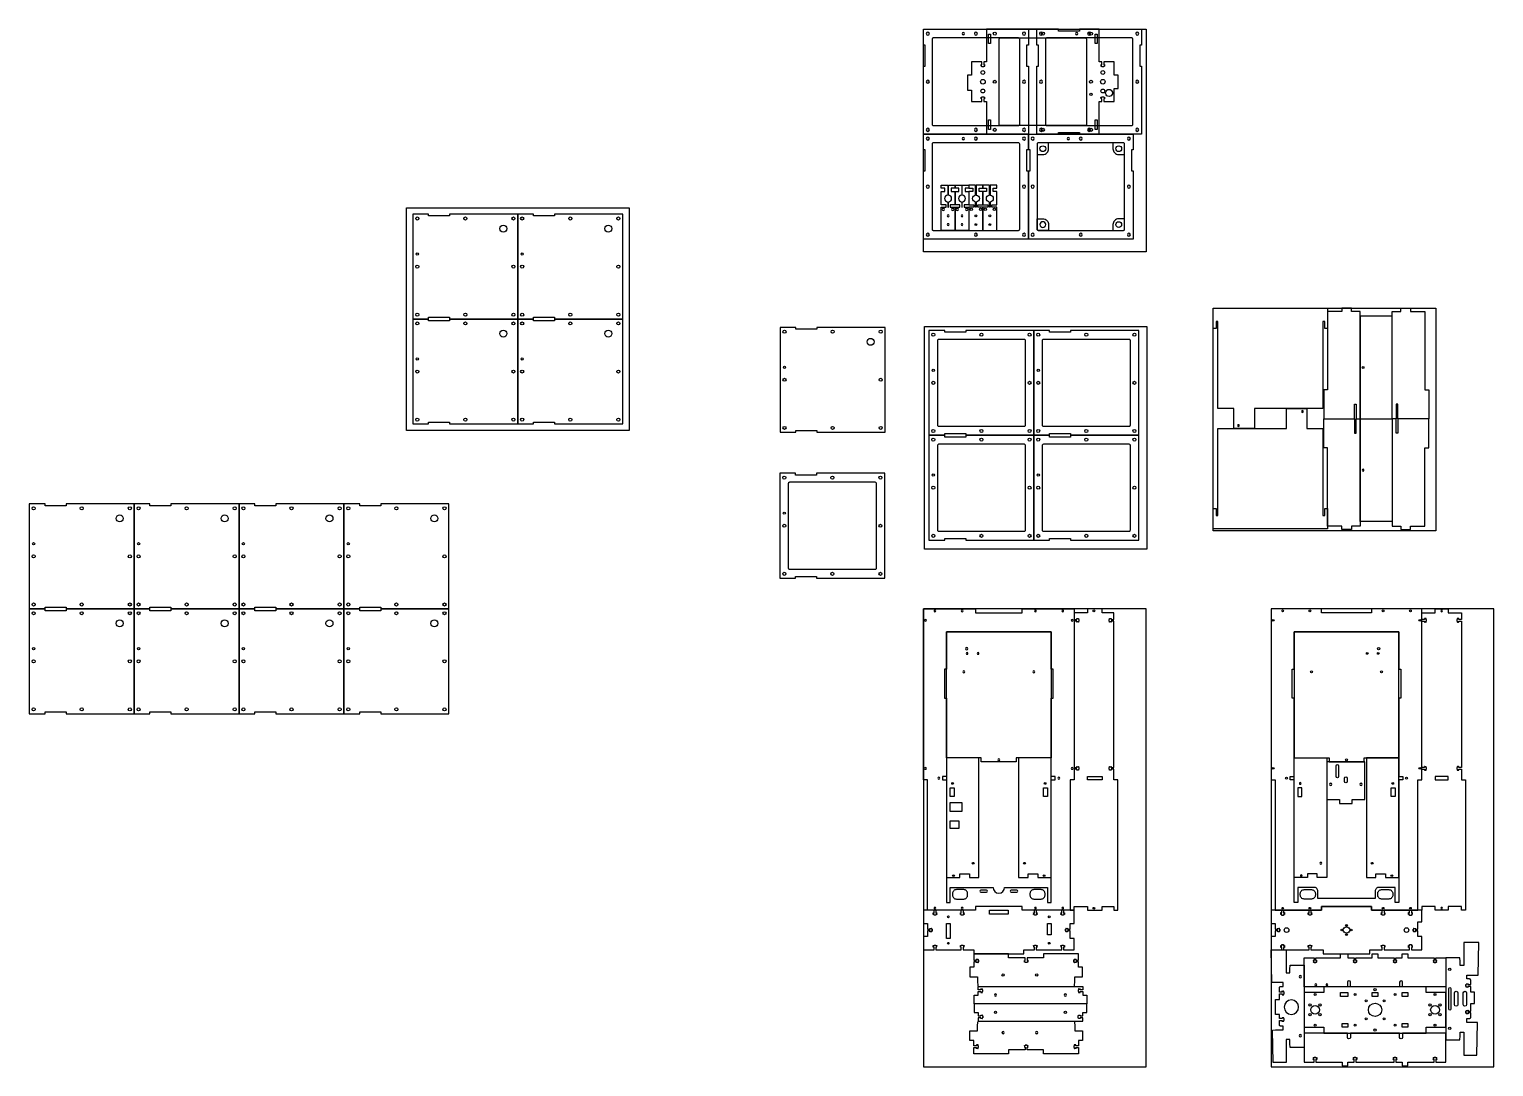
# Model space of a CAD drawing. Header units: millimetres. Extents: x -1543 to 984, y -1790 to 0.
import ezdxf

# ---------------------------------------------------------------- set-up
doc = ezdxf.new("R2010")
doc.units = ezdxf.units.MM
doc.layers.get('0').update_dxf_attribs({"lineweight": 25})

# ---------------------------------------------------------------- blocks, each defined once
blk = doc.blocks.new('carrier_window')
blk.add_lwpolyline([(6.72, -25), (6.72, 0), (0, 0), (0, -185), (14.98, -185), (14.98, -190.88), (31.5, -190.88), (31.5, -185), (56.28, -185), (56.28, -50), (63, -50), (63, 0), (9.87, 0), (9.87, -25)], close=True)
blk = doc.blocks.new('p2')
for p, q in [((0, 0), (384, 0)), ((0, -384), (0, 0)), ((384, 0), (384, -384)), ((384, -384), (0, -384))]:
    blk.add_line(p, q)
blk = doc.blocks.new('p3')
for p, q in [((0, 0), (790, 0)), ((0, -384), (0, 0)), ((790, 0), (790, -384)), ((790, -384), (0, -384))]:
    blk.add_line(p, q)
blk = doc.blocks.new('carrier')
for points in [[(7.9, 124.7), (7.9, 119.9), (8.9, 119.9, -2.414214), (9.1, 119.7), (9.1, 117.7, -2.414214), (8.9, 117.4), (7.9, 117.4), (7.9, 116.4), (4.7, 116.4), (4.7, 117.4), (3.7, 117.4, -2.414214), (3.4, 117.7), (3.4, 119.7, -2.414214), (3.7, 119.9), (4.7, 119.9), (4.7, 124.7), (0, 124.7), (0, 181), (-33.9, 181), (-33.9, 177.8), (-70.1, 177.8), (-70.1, 181), (-194.4, 181), (-194.4, 124.7), (-199.1, 124.7), (-199.1, 119.9), (-198.1, 119.9, -2.414214), (-197.9, 119.7), (-197.9, 117.7, -2.414214), (-198.1, 117.4), (-199.1, 117.4), (-199.1, 116.4), (-202.3, 116.4), (-202.3, 117.4), (-203.3, 117.4, -2.414214), (-203.6, 117.7), (-203.6, 119.7, -2.414214), (-203.3, 119.9), (-202.3, 119.9), (-202.3, 124.7), (-220.5, 124.7), (-220.5, 101.9), (-227.2, 101.9), (-227.2, 76.1), (-220.5, 76.1), (-220.5, 56.3), (-202.3, 56.3), (-202.3, 61.1), (-203.3, 61.1, -2.414214), (-203.6, 61.3), (-203.6, 63.3, -2.414214), (-203.3, 63.6), (-202.3, 63.6), (-202.3, 64.6), (-199.1, 64.6), (-199.1, 63.6), (-198.1, 63.6, -2.414214), (-197.9, 63.3), (-197.9, 61.3, -2.414214), (-198.1, 61.1), (-199.1, 61.1), (-199.1, 56.3), (-194.4, 56.3), (-194.4, 0), (-70.1, 0), (-70.1, 3.2), (-33.9, 3.2), (-33.9, 0), (0, 0), (0, 56.3), (4.7, 56.3), (4.7, 61.1), (3.7, 61.1, -2.414214), (3.4, 61.3), (3.4, 63.3, -2.414214), (3.7, 63.6), (4.7, 63.6), (4.7, 64.6), (7.9, 64.6), (7.9, 63.6), (8.9, 63.6, -2.414214), (9.1, 63.3), (9.1, 61.3, -2.414214), (8.9, 61.1), (7.9, 61.1), (7.9, 56.3), (26.1, 56.3), (26.1, 79.1), (32.8, 79.1), (32.8, 101.9), (26.1, 101.9), (26.1, 124.7)], [(-21.7, 164), (-21.7, 17, -0.414214), (-23.7, 15), (-170.7, 15, -0.414214), (-172.7, 17), (-172.7, 164, -0.414214), (-170.7, 166), (-23.7, 166, -0.414214)], [(22.9, 69.7, -0.774597), (11.3, 69.7), (11.1, 69.7), (11.1, 72.7), (11.3, 72.7, -0.774597), (22.9, 72.7), (23.1, 72.7), (23.1, 69.7)]]:
    blk.add_lwpolyline(points, format="xyb", close=True)
for points in [[(-187.7, 156.2), (-190.9, 156.2), (-190.9, 172.7), (-187.7, 172.7)], [(-3.6, 156.2), (-6.7, 156.2), (-6.7, 172.7), (-3.6, 172.7)], [(-190.9, 24.8), (-187.7, 24.8), (-187.7, 8.3), (-190.9, 8.3)], [(-3.6, 8.3), (-6.7, 8.3), (-6.7, 24.8), (-3.6, 24.8)]]:
    blk.add_lwpolyline(points, close=True)
for centre, radius in [((-180.2, 173.5), 2.62), ((-97.2, 173.5), 2.62), ((-14.2, 173.5), 2.62), ((-200.7, 106.5), 3.35), ((6.3, 106.5), 3.35), ((-200.7, 90.5), 4.04), ((-200.7, 74.5), 3.35), ((-180.2, 90.5), 2.62), ((-14.2, 90.5), 2.62), ((6.3, 90.5), 4.04), ((6.3, 74.5), 3.35), ((-14.2, 68.8), 2), ((-180.2, 7.5), 2.62), ((-97.2, 7.5), 2.62), ((-14.2, 7.5), 2.62)]:
    blk.add_circle(centre, radius)
blk = doc.blocks.new('carrier_tray')
blk.add_lwpolyline([(-27.15, 181), (-27.15, 177.85), (-63.35, 177.85), (-63.35, 181), (-181, 181), (-181, 0), (-63.35, 0), (-63.35, 3.15), (-27.15, 3.15), (-27.15, 0), (0, 0), (0, 181)], close=True)
for centre, radius in [((-173.5, 173.5), 2.625), ((-90.5, 173.5), 2.625), ((-7.5, 173.5), 2.625), ((-173.5, 90.5), 2.625), ((-7.5, 90.5), 2.625), ((-7.5, 68.795), 2), ((-156, 25), 6), ((-173.5, 7.5), 2.625), ((-90.5, 7.5), 2.625), ((-7.5, 7.5), 2.625)]:
    blk.add_circle(centre, radius)
blk = doc.blocks.new('door')
blk.add_lwpolyline([(0, 0), (-197.3, 0), (-197.3, -35), (-192.3, -35), (-192.3, -23), (-189.15, -23), (-189.15, -173.24), (-71, -173.24), (-71, -207.64), (-35.8, -207.64), (-35.8, -173.24), (-8.15, -173.24), (-8.15, -23), (-5, -23), (-5, -35), (0, -35)], close=True)
blk.add_circle((-43.4, -202.64), 1.57)
blk = doc.blocks.new('drawer_back')
blk.add_lwpolyline([(-120.7, -217.6), (-120.7, -224.4), (-60.3, -224.4), (-60.3, -217.6), (0, -217.6), (0, 0), (-181, 0), (-181, -217.6)], close=True)
for centre, radius in [((-54.7, -37.4), 1.57), ((-35.7, -37.4), 1.57), ((-35.2, -29.4), 2), ((-150.8, -69.3), 1.58), ((-30.2, -69.3), 1.58), ((-90.5, -221), 1.57)]:
    blk.add_circle(centre, radius)
blk = doc.blocks.new('drawer_bottom')
blk.add_lwpolyline([(-7.3, 54.5, 0.388879), (-9.3, 56.3), (-171.7, 56.3, 0.388879), (-173.7, 54.5), (-174.3, 48), (-174.3, 39.8), (-187.7, 39.8), (-187.7, 23.2), (-181, 23.2), (-181, 14), (-176.2, 14), (-176.2, 15, -2.414214), (-176, 15.2), (-174, 15.2, -2.414214), (-173.7, 15), (-173.7, 14), (-172.7, 14), (-172.7, 10.8), (-173.7, 10.8), (-173.7, 9.8, -2.414214), (-174, 9.5), (-176, 9.5, -2.414214), (-176.2, 9.8), (-176.2, 10.8), (-181, 10.8), (-181, 0), (-120.7, 0), (-120.7, 6.7), (-92.1, 6.7), (-92.1, 11.5), (-93.1, 11.5, -2.414214), (-93.4, 11.8), (-93.4, 13.8, -2.414214), (-93.1, 14), (-92.1, 14), (-92.1, 15), (-88.9, 15), (-88.9, 14), (-87.9, 14, -2.414214), (-87.7, 13.8), (-87.7, 11.8, -2.414214), (-87.9, 11.5), (-88.9, 11.5), (-88.9, 6.7), (-60.3, 6.7), (-60.3, 0), (0, 0), (0, 10.8), (-4.8, 10.8), (-4.8, 9.8, -2.414214), (-5, 9.5), (-7, 9.5, -2.414214), (-7.3, 9.8), (-7.3, 10.8), (-8.3, 10.8), (-8.3, 14), (-7.3, 14), (-7.3, 15, -2.414214), (-7, 15.2), (-5, 15.2, -2.414214), (-4.8, 15), (-4.8, 14), (0, 14), (0, 23.2), (6.7, 23.2), (6.7, 39.8), (-6.7, 39.8), (-6.7, 48)], format="xyb", close=True)
for centre in [(-108.8, 36.5), (-50.8, 36.5)]:
    blk.add_circle(centre, 2)
blk = doc.blocks.new('drawer_left')
for points in [[(0, 206.52), (-56.28, 206.52), (-56.28, 0), (-33.04, 0), (-33.04, 6.72), (-16.52, 6.72), (-16.52, 0), (0, 0)], [(-49.56, 140.04), (-49.56, 155.04), (-42.84, 155.04), (-42.84, 140.04)], [(-29.56, 114.085), (-49.56, 114.085), (-49.56, 129.515), (-29.56, 129.515)], [(-49.56, 97.765), (-34.56, 97.765), (-34.56, 84.875), (-49.56, 84.875)]]:
    blk.add_lwpolyline(points, close=True)
for centre in [(-45.56, 162.54), (-10, 24.72), (-43.89, 3.36)]:
    blk.add_circle(centre, 1.575)
blk = doc.blocks.new('drawer_support')
blk.add_lwpolyline([(-6.7, 20.9), (-11.5, 20.9), (-11.5, 19.9, -2.414214), (-11.7, 19.7), (-13.7, 19.7, -2.414214), (-14, 19.9), (-14, 20.9), (-15, 20.9), (-15, 24.1), (-14, 24.1), (-14, 25.1, -2.414214), (-13.7, 25.3), (-11.7, 25.3, -2.414214), (-11.5, 25.1), (-11.5, 24.1), (-6.7, 24.1), (-6.7, 30), (-187.7, 30), (-187.7, 24.1), (-182.9, 24.1), (-182.9, 25.1, -2.414214), (-182.7, 25.3), (-180.7, 25.3, -2.414214), (-180.4, 25.1), (-180.4, 24.1), (-179.4, 24.1), (-179.4, 20.9), (-180.4, 20.9), (-180.4, 19.9, -2.414214), (-180.7, 19.7), (-182.7, 19.7, -2.414214), (-182.9, 19.9), (-182.9, 20.9), (-187.7, 20.9), (-187.7, 15), (-194.4, 15), (-194.4, 0), (0, 0), (0, 15), (-6.7, 15)], format="xyb", close=True)
for centre in [(-157.6, 15), (-36.9, 15)]:
    blk.add_circle(centre, 2)
blk = doc.blocks.new('frame_back')
blk.add_lwpolyline([(-253.3, -295), (-253.3, -520), (-170.3, -520), (-170.3, -513.3), (-89.7, -513.3), (-89.7, -520), (-6.7, -520), (-6.7, -295), (0, -295), (0, 0), (-89.7, 0), (-89.7, -6.7), (-170.3, -6.7), (-170.3, 0), (-260, 0), (-260, -295)], close=True)
for points in [[(-120, -480.5, -1), (-140, -480.5), (-213.8, -480.5), (-213.8, -506.6), (-220.5, -506.6), (-220.5, -295), (-227.2, -295), (-227.2, -289.1), (-220.5, -289.1), (-220.5, -154.1), (-223.7, -154.1), (-223.7, -104.1), (-220.5, -104.1), (-220.5, -39.5), (-39.5, -39.5), (-39.5, -104.1), (-36.3, -104.1), (-36.3, -154.1), (-39.5, -154.1), (-39.5, -289.1), (-32.8, -289.1), (-32.8, -295), (-39.5, -295), (-39.5, -506.6), (-46.2, -506.6), (-46.2, -480.5)], [(-183.8, -491.2), (-183.8, -494, -0.414214), (-190.5, -500.7), (-203.1, -500.7, -0.414214), (-209.8, -494), (-209.8, -491.2, -0.414214), (-203.1, -484.5), (-190.5, -484.5, -0.414214)], [(-151.3, -485.6, -1), (-151.3, -488.8), (-161.3, -488.8, -1), (-161.3, -485.6)], [(-108.7, -488.8, -1), (-108.7, -485.6), (-98.7, -485.6, -1), (-98.7, -488.8)], [(-76.2, -494), (-76.2, -491.2, -0.414214), (-69.5, -484.5), (-56.9, -484.5, -0.414214), (-50.2, -491.2), (-50.2, -494, -0.414214), (-56.9, -500.7), (-69.5, -500.7, -0.414214)]]:
    blk.add_lwpolyline(points, format="xyb", close=True)
for centre, radius in [((-256.6, -19.8), 1.57), ((-240.3, -3.4), 1.57), ((-193.1, -3.4), 1.57), ((-66.9, -3.4), 1.57), ((-19.8, -3.4), 1.57), ((-3.4, -19.8), 1.57), ((-256.6, -275.3), 1.57), ((-3.4, -275.3), 1.57), ((-233.5, -292.1), 1.57), ((-26.5, -292.1), 1.57), ((-240.3, -516.6), 1.57), ((-193.1, -516.6), 1.58), ((-66.9, -516.6), 1.58), ((-19.8, -516.6), 1.57)]:
    blk.add_circle(centre, radius)
blk = doc.blocks.new('frame_bottom')
blk.add_lwpolyline([(-191.5, 0), (-170.3, 0), (-170.3, -6.7), (-89.7, -6.7), (-89.7, 0), (-68.5, 0), (-68.5, 4.8), (-69.5, 4.8, -2.414214), (-69.8, 5), (-69.8, 7, -2.414214), (-69.5, 7.3), (-68.5, 7.3), (-68.5, 8.3), (-65.3, 8.3), (-65.3, 7.3), (-64.3, 7.3, -2.414214), (-64.1, 7), (-64.1, 5, -2.414214), (-64.3, 4.8), (-65.3, 4.8), (-65.3, 0), (-21.3, 0), (-21.3, 4.8), (-22.3, 4.8, -2.414214), (-22.6, 5), (-22.6, 7, -2.414214), (-22.3, 7.3), (-21.3, 7.3), (-21.3, 8.3), (-18.2, 8.3), (-18.2, 7.3), (-17.2, 7.3, -2.414214), (-16.9, 7), (-16.9, 5, -2.414214), (-17.2, 4.8), (-18.2, 4.8), (-18.2, 0), (0, 0), (0, 22.8), (-6.7, 22.8), (-6.7, 32.6), (-11.5, 32.6), (-11.5, 31.6, -2.414214), (-11.8, 31.4), (-13.8, 31.4, -2.414214), (-14, 31.6), (-14, 32.6), (-15, 32.6), (-15, 35.8), (-14, 35.8), (-14, 36.8, -2.414214), (-13.8, 37.1), (-11.8, 37.1, -2.414214), (-11.5, 36.8), (-11.5, 35.8), (-6.7, 35.8), (-6.7, 45.6), (0, 45.6), (0, 68.4), (-18.2, 68.4), (-18.2, 63.7), (-17.2, 63.7, -2.414214), (-16.9, 63.4), (-16.9, 61.4, -2.414214), (-17.2, 61.2), (-18.2, 61.2), (-18.2, 60.2), (-21.3, 60.2), (-21.3, 61.2), (-22.3, 61.2, -2.414214), (-22.6, 61.4), (-22.6, 63.4, -2.414214), (-22.3, 63.7), (-21.3, 63.7), (-21.3, 68.4), (-65.3, 68.4), (-65.3, 63.7), (-64.3, 63.7, -2.414214), (-64.1, 63.4), (-64.1, 61.4, -2.414214), (-64.3, 61.2), (-65.3, 61.2), (-65.3, 60.2), (-68.5, 60.2), (-68.5, 61.2), (-69.5, 61.2, -2.414214), (-69.8, 61.4), (-69.8, 63.4, -2.414214), (-69.5, 63.7), (-68.5, 63.7), (-68.5, 68.4), (-86.7, 68.4), (-86.7, 75.2), (-173.3, 75.2), (-173.3, 68.4), (-191.5, 68.4), (-191.5, 63.7), (-190.5, 63.7, -2.414214), (-190.2, 63.4), (-190.2, 61.4, -2.414214), (-190.5, 61.2), (-191.5, 61.2), (-191.5, 60.2), (-194.7, 60.2), (-194.7, 61.2), (-195.7, 61.2, -2.414214), (-195.9, 61.4), (-195.9, 63.4, -2.414214), (-195.7, 63.7), (-194.7, 63.7), (-194.7, 68.4), (-238.7, 68.4), (-238.7, 63.7), (-237.7, 63.7, -2.414214), (-237.4, 63.4), (-237.4, 61.4, -2.414214), (-237.7, 61.2), (-238.7, 61.2), (-238.7, 60.2), (-241.8, 60.2), (-241.8, 61.2), (-242.8, 61.2, -2.414214), (-243.1, 61.4), (-243.1, 63.4, -2.414214), (-242.8, 63.7), (-241.8, 63.7), (-241.8, 68.4), (-260, 68.4), (-260, 48.6), (-253.3, 48.6), (-253.3, 35.8), (-248.5, 35.8), (-248.5, 36.8, -2.414214), (-248.2, 37.1), (-246.2, 37.1, -2.414214), (-246, 36.8), (-246, 35.8), (-245, 35.8), (-245, 32.6), (-246, 32.6), (-246, 31.6, -2.414214), (-246.2, 31.4), (-248.2, 31.4, -2.414214), (-248.5, 31.6), (-248.5, 32.6), (-253.3, 32.6), (-253.3, 22.8), (-260, 22.8), (-260, 0), (-241.8, 0), (-241.8, 4.8), (-242.8, 4.8, -2.414214), (-243.1, 5), (-243.1, 7, -2.414214), (-242.8, 7.3), (-241.8, 7.3), (-241.8, 8.3), (-238.7, 8.3), (-238.7, 7.3), (-237.7, 7.3, -2.414214), (-237.4, 7), (-237.4, 5, -2.414214), (-237.7, 4.8), (-238.7, 4.8), (-238.7, 0), (-194.7, 0), (-194.7, 4.8), (-195.7, 4.8, -2.414214), (-195.9, 5), (-195.9, 7, -2.414214), (-195.7, 7.3), (-194.7, 7.3), (-194.7, 8.3), (-191.5, 8.3), (-191.5, 7.3), (-190.5, 7.3, -2.414214), (-190.2, 7), (-190.2, 5, -2.414214), (-190.5, 4.8), (-191.5, 4.8)], format="xyb", close=True)
for points in [[(-213.8, 42.6), (-213.8, 22.8), (-220.5, 22.8), (-220.5, 42.6)], [(-46.2, 22.8), (-46.2, 48.6), (-39.5, 48.6), (-39.5, 22.8)], [(-114, 6.7), (-114, 0), (-146, 0), (-146, 6.7)]]:
    blk.add_lwpolyline(points, close=True)
for centre in [(-217.1, 57), (-42.9, 57), (-217.1, 11.4), (-42.9, 11.4)]:
    blk.add_circle(centre, 1.58)
blk = doc.blocks.new('frame_foot2')
blk.add_lwpolyline([(-38.7, -42.8, 0.414214), (-36.7, -40.8), (-36.7, -36.1), (-30, -36.1), (-30, -49.5), (-30.1, -55.9), (26.3, -56.9), (26.3, -31.2), (-13.4, -31.2), (-13.4, -24.5), (-6.7, -24.5), (0, -23.9), (0, 0), (-141.8, 0), (-141.8, -23.9), (-135.1, -24.5), (-128.4, -24.5), (-128.4, -31.2), (-168.1, -31.2), (-168.1, -53.5), (-111.9, -54.5), (-111.8, -49.5), (-111.8, -36.1), (-105.1, -36.1), (-105.1, -40.8, 0.414214), (-103.1, -42.8), (-95.3, -42.8), (-95.3, -38), (-96.3, -38, -2.414214), (-96.6, -37.7), (-96.6, -35.7, -2.414214), (-96.3, -35.5), (-95.3, -35.5), (-95.3, -34.5), (-92.1, -34.5), (-92.1, -35.5), (-91.1, -35.5, -2.414214), (-90.9, -35.7), (-90.9, -37.7, -2.414214), (-91.1, -38), (-92.1, -38), (-92.1, -42.8), (-85.3, -42.8), (-85.3, -49.5), (-59.5, -49.5), (-59.5, -42.8), (-49.7, -42.8), (-49.7, -38), (-50.7, -38, -2.414214), (-50.9, -37.7), (-50.9, -35.7, -2.414214), (-50.7, -35.5), (-49.7, -35.5), (-49.7, -34.5), (-46.5, -34.5), (-46.5, -35.5), (-45.5, -35.5, -2.414214), (-45.2, -35.7), (-45.2, -37.7, -2.414214), (-45.5, -38), (-46.5, -38), (-46.5, -42.8)], format="xyb", close=True)
for centre, radius in [((-121.8, -6.5), 2), ((-72.4, -22), 12.5), ((-20, -6.5), 2)]:
    blk.add_circle(centre, radius)
blk = doc.blocks.new('frame_foot1')
for points in [[(-38.7, -42.8, 0.414214), (-36.7, -40.8), (-36.7, -36.1), (-30, -36.1), (-30, -49.5), (-30.1, -55.9), (26.3, -56.9), (26.3, -31.2), (-13.4, -31.2), (-13.4, -24.5), (-6.7, -24.5), (0, -23.9), (0, 0), (-141.8, 0), (-141.8, -23.9), (-135.1, -24.5), (-128.4, -24.5), (-128.4, -31.2), (-168.1, -31.2), (-168.1, -53.5), (-111.9, -54.5), (-111.8, -49.5), (-111.8, -36.1), (-105.1, -36.1), (-105.1, -40.8, 0.414214), (-103.1, -42.8), (-95.3, -42.8), (-95.3, -38), (-96.3, -38, -2.414214), (-96.6, -37.8), (-96.6, -35.8, -2.414214), (-96.3, -35.5), (-95.3, -35.5), (-95.3, -34.5), (-92.1, -34.5), (-92.1, -35.5), (-91.1, -35.5, -2.414214), (-90.9, -35.8), (-90.9, -37.8, -2.414214), (-91.1, -38), (-92.1, -38), (-92.1, -42.8), (-79.3, -42.8), (-79.3, -49.5), (-59.5, -49.5), (-59.5, -42.8), (-49.7, -42.8), (-49.7, -38), (-50.7, -38, -2.414214), (-50.9, -37.8), (-50.9, -35.8, -2.414214), (-50.7, -35.5), (-49.7, -35.5), (-49.7, -34.5), (-46.5, -34.5), (-46.5, -35.5), (-45.5, -35.5, -2.414214), (-45.2, -35.8), (-45.2, -37.8, -2.414214), (-45.5, -38), (-46.5, -38), (-46.5, -42.8)], [(-88.9, -8.3, -1), (-88.9, -5.1), (-52.9, -5.1, -1), (-52.9, -8.3)], [(-80.9, -20.8, -1), (-80.9, -14.8), (-60.9, -14.8, -1), (-60.9, -20.8)], [(-80.9, -35.8, -1), (-80.9, -29.8), (-60.9, -29.8, -1), (-60.9, -35.8)]]:
    blk.add_lwpolyline(points, format="xyb", close=True)
for centre in [(-121.8, -6.5), (-20, -6.5)]:
    blk.add_circle(centre, 2)
blk = doc.blocks.new('frame_galvo')
blk.add_lwpolyline([(-22, -65), (-22, -71.72), (-44, -71.72), (-44, -65), (-66, -65), (-66, 0), (0, 0), (0, -65)], close=True)
for points in [[(-16.4, -7, 1), (-20.6, -7), (-20.6, -25.5, 1), (-16.4, -25.5)], [(-30.9, -34), (-30.9, -28, 1), (-35.1, -28), (-35.1, -34, 1)]]:
    blk.add_lwpolyline(points, format="xyb", close=True)
for centre in [(-59.28, -38.94), (-6.72, -38.94)]:
    blk.add_circle(centre, 2)
blk = doc.blocks.new('frame_right')
blk.add_lwpolyline([(-6.7, 243.2), (-11.5, 243.2), (-11.5, 242.2, -2.414214), (-11.8, 241.9), (-13.8, 241.9, -2.414214), (-14, 242.2), (-14, 243.2), (-15, 243.2), (-15, 246.3), (-14, 246.3), (-14, 247.3, -2.414214), (-13.8, 247.6), (-11.8, 247.6, -2.414214), (-11.5, 247.3), (-11.5, 246.3), (-6.7, 246.3), (-6.7, 498.7), (-11.5, 498.7), (-11.5, 497.6, -2.414214), (-11.8, 497.4), (-13.8, 497.4, -2.414214), (-14, 497.6), (-14, 498.7), (-15, 498.7), (-15, 501.8), (-14, 501.8), (-14, 502.8, -2.414214), (-13.8, 503.1), (-11.8, 503.1, -2.414214), (-11.5, 502.8), (-11.5, 501.8), (-6.7, 501.8), (-6.7, 513.3), (-29.5, 513.3), (-29.5, 520), (-52.3, 520), (-52.3, 513.3), (-75.2, 513.3), (-75.2, 501.8), (-70.4, 501.8), (-70.4, 502.8, -2.414214), (-70.1, 503.1), (-68.1, 503.1, -2.414214), (-67.9, 502.8), (-67.9, 501.8), (-66.9, 501.8), (-66.9, 498.7), (-67.9, 498.7), (-67.9, 497.6, -2.414214), (-68.1, 497.4), (-70.1, 497.4, -2.414214), (-70.4, 497.6), (-70.4, 498.7), (-75.2, 498.7), (-75.2, 246.3), (-70.4, 246.3), (-70.4, 247.3, -2.414214), (-70.1, 247.6), (-68.1, 247.6, -2.414214), (-67.9, 247.3), (-67.9, 246.3), (-66.9, 246.3), (-66.9, 243.2), (-67.9, 243.2), (-67.9, 242.2, -2.414214), (-68.1, 241.9), (-70.1, 241.9, -2.414214), (-70.4, 242.2), (-70.4, 243.2), (-75.2, 243.2), (-75.2, 225), (-81.9, 225), (-81.9, 0), (-75.2, 0), (-75.2, 6.7), (-52.3, 6.7), (-52.3, 0), (-29.5, 0), (-29.5, 6.7), (-6.7, 6.7), (-6.7, 0), (0, 0), (0, 225), (-6.7, 225)], format="xyb", close=True)
blk.add_lwpolyline([(-29.5, 225), (-52.3, 225), (-52.3, 230.9), (-29.5, 230.9)], close=True)
for centre in [(-40.9, 516.6), (-40.9, 3.4)]:
    blk.add_circle(centre, 1.57)
blk = doc.blocks.new('frame_top')
blk.add_lwpolyline([(-68.5, 68.4), (-89.7, 68.4), (-89.7, 75.2), (-170.3, 75.2), (-170.3, 68.4), (-191.5, 68.4), (-191.5, 63.7), (-190.5, 63.7, -2.414214), (-190.2, 63.4), (-190.2, 61.4, -2.414214), (-190.5, 61.2), (-191.5, 61.2), (-191.5, 60.2), (-194.7, 60.2), (-194.7, 61.2), (-195.7, 61.2, -2.414214), (-195.9, 61.4), (-195.9, 63.4, -2.414214), (-195.7, 63.7), (-194.7, 63.7), (-194.7, 68.4), (-238.6, 68.4), (-238.6, 64.2), (-237.5, 64.2, -2.414214), (-237.2, 63.9), (-237.2, 61.4, -2.414214), (-237.5, 61.2), (-238.6, 61.2), (-238.6, 59.2), (-241.9, 59.2), (-241.9, 61.2), (-243, 61.2, -2.414214), (-243.2, 61.4), (-243.2, 63.9, -2.414214), (-243, 64.2), (-241.9, 64.2), (-241.9, 68.4), (-260, 68.4), (-260, 45.6), (-253.3, 45.6), (-253.3, 35.8), (-248.5, 35.8), (-248.5, 36.8, -2.414214), (-248.2, 37.1), (-246.2, 37.1, -2.414214), (-246, 36.8), (-246, 35.8), (-245, 35.8), (-245, 32.6), (-246, 32.6), (-246, 31.6, -2.414214), (-246.2, 31.4), (-248.2, 31.4, -2.414214), (-248.5, 31.6), (-248.5, 32.6), (-253.3, 32.6), (-253.3, 19.8), (-260, 19.8), (-260, 0), (-241.9, 0), (-241.9, 4.3), (-243, 4.3, -2.414214), (-243.2, 4.5), (-243.2, 7, -2.414214), (-243, 7.3), (-241.9, 7.3), (-241.9, 9.3), (-238.6, 9.3), (-238.6, 7.3), (-237.5, 7.3, -2.414214), (-237.2, 7), (-237.2, 4.5, -2.414214), (-237.5, 4.3), (-238.6, 4.3), (-238.6, 0), (-194.7, 0), (-194.7, 4.8), (-195.7, 4.8, -2.414214), (-195.9, 5), (-195.9, 7, -2.414214), (-195.7, 7.3), (-194.7, 7.3), (-194.7, 8.3), (-191.5, 8.3), (-191.5, 7.3), (-190.5, 7.3, -2.414214), (-190.2, 7), (-190.2, 5, -2.414214), (-190.5, 4.8), (-191.5, 4.8), (-191.5, 0), (-173.3, 0), (-173.3, -6.7), (-86.7, -6.7), (-86.7, 0), (-68.5, 0), (-68.5, 4.8), (-69.5, 4.8, -2.414214), (-69.8, 5), (-69.8, 7, -2.414214), (-69.5, 7.3), (-68.5, 7.3), (-68.5, 8.3), (-65.3, 8.3), (-65.3, 7.3), (-64.3, 7.3, -2.414214), (-64.1, 7), (-64.1, 5, -2.414214), (-64.3, 4.8), (-65.3, 4.8), (-65.3, 0), (-21.4, 0), (-21.4, 4.3), (-22.5, 4.3, -2.414214), (-22.8, 4.5), (-22.8, 7, -2.414214), (-22.5, 7.3), (-21.4, 7.3), (-21.4, 9.3), (-18.1, 9.3), (-18.1, 7.3), (-17, 7.3, -2.414214), (-16.8, 7), (-16.8, 4.5, -2.414214), (-17, 4.3), (-18.1, 4.3), (-18.1, 0), (0, 0), (0, 22.8), (-6.7, 22.8), (-6.7, 32.6), (-11.5, 32.6), (-11.5, 31.6, -2.414214), (-11.8, 31.4), (-13.8, 31.4, -2.414214), (-14, 31.6), (-14, 32.6), (-15, 32.6), (-15, 35.8), (-14, 35.8), (-14, 36.8, -2.414214), (-13.8, 37.1), (-11.8, 37.1, -2.414214), (-11.5, 36.8), (-11.5, 35.8), (-6.7, 35.8), (-6.7, 45.6), (0, 45.6), (0, 68.4), (-18.1, 68.4), (-18.1, 64.2), (-17, 64.2, -2.414214), (-16.8, 63.9), (-16.8, 61.4, -2.414214), (-17, 61.2), (-18.1, 61.2), (-18.1, 59.2), (-21.4, 59.2), (-21.4, 61.2), (-22.5, 61.2, -2.414214), (-22.8, 61.4), (-22.8, 63.9, -2.414214), (-22.5, 64.2), (-21.4, 64.2), (-21.4, 68.4), (-65.3, 68.4), (-65.3, 63.7), (-64.3, 63.7, -2.414214), (-64.1, 63.4), (-64.1, 61.4, -2.414214), (-64.3, 61.2), (-65.3, 61.2), (-65.3, 60.2), (-68.5, 60.2), (-68.5, 61.2), (-69.5, 61.2, -2.414214), (-69.8, 61.4), (-69.8, 63.4, -2.414214), (-69.5, 63.7), (-68.5, 63.7)], format="xyb", close=True)
for centre, radius in [((-233.5, 34.2), 4.04), ((-138, 34.2), 1.5), ((-130, 34.2), 5.5), ((-130, 42.2), 1.5), ((-130, 26.2), 1.5), ((-122, 34.2), 1.5), ((-26.5, 34.2), 4.04)]:
    blk.add_circle(centre, radius)
blk = doc.blocks.new('drawer_right')
for points in [[(0, 206.52), (-56.28, 206.52), (-56.28, 0), (-39.76, 0), (-39.76, 6.72), (-23.24, 6.72), (-23.24, 0), (0, 0)], [(-6.72, 155.04), (-6.72, 140.04), (-13.44, 140.04), (-13.44, 155.04)]]:
    blk.add_lwpolyline(points, close=True)
for centre, radius in [((-10.72, 162.54), 1.58), ((-46.28, 24.72), 1.57), ((-12.39, 3.36), 1.57)]:
    blk.add_circle(centre, radius)
blk = doc.blocks.new('crane_flap')
blk.add_lwpolyline([(-177, 0), (0, 0), (0, 55.35), (-177, 55.35)], close=True)
blk.add_circle((-88.5, 5), 1.57)
blk = doc.blocks.new('crane_front')
for points in [[(224.205, -50), (224.205, -45.22), (223.18, -45.22, -2.41421356), (222.93, -44.97), (222.93, -42.97, -2.41421356), (223.18, -42.72), (224.205, -42.72), (224.205, -41.72), (227.355, -41.72), (227.355, -42.72), (228.38, -42.72, -2.41421356), (228.63, -42.97), (228.63, -44.97, -2.41421356), (228.38, -45.22), (227.355, -45.22), (227.355, -50), (244.56, -50), (244.56, 0), (169.905, 0), (169.905, -7.5, -1), (164.655, -7.5), (164.655, 0), (79.905, 0), (79.905, -7.5, -1), (74.655, -7.5), (74.655, 0), (0, 0), (0, -50), (17.205, -50), (17.205, -45.22), (16.18, -45.22, -2.41421356), (15.93, -44.97), (15.93, -42.97, -2.41421356), (16.18, -42.72), (17.205, -42.72), (17.205, -41.72), (20.355, -41.72), (20.355, -42.72), (21.38, -42.72, -2.41421356), (21.63, -42.97), (21.63, -44.97, -2.41421356), (21.38, -45.22), (20.355, -45.22), (20.355, -50), (62.53, -50), (62.53, -56.72), (75.53, -56.72), (75.53, -50), (86.205, -50), (86.205, -45.22), (85.18, -45.22, -2.41421356), (84.93, -44.97), (84.93, -42.97, -2.41421356), (85.18, -42.72), (86.205, -42.72), (86.205, -41.72), (89.355, -41.72), (89.355, -42.72), (90.38, -42.72, -2.41421356), (90.63, -42.97), (90.63, -44.97, -2.41421356), (90.38, -45.22), (89.355, -45.22), (89.355, -50), (117.28, -50), (117.28, -56.72), (127.28, -56.72), (127.28, -50), (155.205, -50), (155.205, -45.22), (154.18, -45.22, -2.41421356), (153.93, -44.97), (153.93, -42.97, -2.41421356), (154.18, -42.72), (155.205, -42.72), (155.205, -41.72), (158.355, -41.72), (158.355, -42.72), (159.38, -42.72, -2.41421356), (159.63, -42.97), (159.63, -44.97, -2.41421356), (159.38, -45.22), (158.355, -45.22), (158.355, -50), (169.03, -50), (169.03, -56.72), (179.03, -56.72), (179.03, -50)], [(18.705, -3, -1), (21.855, -3), (21.855, -3.1, -1), (18.705, -3.1)], [(40.855, -3.1, -1), (37.705, -3.1), (37.705, -3, -1), (40.855, -3)]]:
    blk.add_lwpolyline(points, format="xyb", close=True)
blk = doc.blocks.new('crane')
for points in [[(-33.8, 60), (-33.8, 70), (-210.8, 70), (-210.8, 60), (-244.6, 60), (-244.6, 0), (-210.8, 0), (-210.8, -10), (-33.8, -10), (-33.8, 0), (0, 0), (0, 60)], [(-179, 53.3), (-179, 60), (-169, 60), (-169, 53.3)], [(-65.5, 60), (-65.5, 53.3), (-75.5, 53.3), (-75.5, 60)], [(-169, 6.7), (-169, 0), (-179, 0), (-179, 6.7)], [(-117.3, 6.7), (-117.3, 0), (-127.3, 0), (-127.3, 6.7)], [(-62.5, 0), (-75.5, 0), (-75.5, 6.7), (-62.5, 6.7)]]:
    blk.add_lwpolyline(points, close=True)
for centre, radius in [((-225.8, 56.6), 1.65), ((-156.8, 56.6), 1.65), ((-122.3, 65), 2), ((-87.8, 56.6), 1.65), ((-18.8, 56.6), 1.65), ((-234.3, 38.5), 2), ((-225.8, 30), 7.5), ((-217.3, 38.5), 2), ((-137.8, 45.5), 1.65), ((-122.3, 30), 11.5), ((-106.8, 45.5), 1.65), ((-27.3, 38.5), 2), ((-18.8, 30), 7.5), ((-10.3, 38.5), 2), ((-234.3, 21.5), 2), ((-225.8, 3.4), 1.65), ((-217.3, 21.5), 2), ((-156.8, 3.4), 1.65), ((-137.8, 14.5), 1.65), ((-106.8, 14.5), 1.65), ((-87.8, 3.4), 1.65), ((-27.3, 21.5), 2), ((-18.8, 3.4), 1.65), ((-10.3, 21.5), 2), ((-122.3, -5), 2)]:
    blk.add_circle(centre, radius)
blk = doc.blocks.new('carrier_wall')
blk.add_lwpolyline([(-63.35, 177.85), (-63.35, 181), (-181, 181), (-181, 0), (-63.35, 0), (-63.35, 3.15), (-27.15, 3.15), (-27.15, 0), (0, 0), (0, 181), (-27.15, 181), (-27.15, 177.85)], close=True)
blk.add_lwpolyline([(-17, 15), (-164, 15, -0.4142136), (-166, 17), (-166, 164, -0.4142136), (-164, 166), (-17, 166, -0.4142136), (-15, 164), (-15, 17, -0.4142136)], format="xyb", close=True)
for centre, radius in [((-173.5, 173.5), 2.62), ((-90.5, 173.5), 2.62), ((-7.5, 173.5), 2.62), ((-173.5, 90.5), 2.62), ((-7.5, 90.5), 2.62), ((-7.5, 68.79), 2), ((-173.5, 7.5), 2.62), ((-90.5, 7.5), 2.62), ((-7.5, 7.5), 2.62)]:
    blk.add_circle(centre, radius)
blk = doc.blocks.new('frame_laser_big')
blk.add_lwpolyline([(-11.5, 61, -0.919866), (-11.5, 49), (-11.5, 40), (-12.5, 40), (-12.5, 49, -0.919866), (-12.5, 61), (-12.5, 78), (-24, 78), (-24, 73), (-17.5, 73), (-17.5, 67), (-24, 67), (-24, 44), (-15.5, 44), (-15.5, 40), (-24, 40), (-24, 0), (0, 0), (0, 40), (-8.5, 40), (-8.5, 44), (0, 44), (0, 67), (-6.5, 67), (-6.5, 73), (0, 73), (0, 78), (-11.5, 78)], format="xyb", close=True)
for centre, radius in [((-20, 36.1), 2), ((-12, 25), 1.58), ((-4, 36.1), 2), ((-12, 10), 1.57)]:
    blk.add_circle(centre, radius)
blk = doc.blocks.new('frame_laser')
blk.add_lwpolyline([(-11.5, 61, -0.919866), (-11.5, 49), (-11.5, 40), (-12.5, 40), (-12.5, 49, -0.919866), (-12.5, 61), (-12.5, 78), (-24, 78), (-24, 73), (-17.5, 73), (-17.5, 67), (-24, 67), (-24, 44), (-15.5, 44), (-15.5, 40), (-24, 40), (-24, 0), (0, 0), (0, 40), (-8.5, 40), (-8.5, 44), (0, 44), (0, 67), (-6.5, 67), (-6.5, 73), (0, 73), (0, 78), (-11.5, 78)], format="xyb", close=True)
for centre, radius in [((-20, 36.1), 2), ((-12, 25), 1.58), ((-4, 36.1), 2), ((-12, 10), 1.57)]:
    blk.add_circle(centre, radius)
blk = doc.blocks.new('frame_front')
blk.add_lwpolyline([(253.3, -520), (253.3, -295), (260, -295), (260, 0), (173.3, 0), (173.3, -6.7), (86.7, -6.7), (86.7, 0), (0, 0), (0, -295), (6.7, -295), (6.7, -520), (86.7, -520), (86.7, -513.3), (173.3, -513.3), (173.3, -520)], close=True)
for points in [[(186.2, -480.5, 0.414214), (179.5, -487.2), (179.5, -499.8), (80.5, -499.8), (80.5, -487.2, 0.414214), (73.8, -480.5), (46.2, -480.5), (46.2, -506.6), (39.5, -506.6), (39.5, -295), (32.8, -295), (32.8, -289.1), (39.5, -289.1), (39.5, -154.1), (36.3, -154.1), (36.3, -104.1), (39.5, -104.1), (39.5, -39.5), (220.5, -39.5), (220.5, -104.1), (223.7, -104.1), (223.7, -154.1), (220.5, -154.1), (220.5, -289.1), (227.2, -289.1), (227.2, -295), (220.5, -295), (220.5, -506.6), (213.8, -506.6), (213.8, -480.5)], [(50.2, -494), (50.2, -491.2, -0.414214), (56.9, -484.5), (69.5, -484.5, -0.414214), (76.2, -491.2), (76.2, -494, -0.414214), (69.5, -500.7), (56.9, -500.7, -0.414214)], [(183.8, -494), (183.8, -491.2, -0.414214), (190.5, -484.5), (203.1, -484.5, -0.414214), (209.8, -491.2), (209.8, -494, -0.414214), (203.1, -500.7), (190.5, -500.7, -0.414214)]]:
    blk.add_lwpolyline(points, format="xyb", close=True)
for centre, radius in [((3.4, -19.8), 1.57), ((19.8, -3.4), 1.57), ((66.9, -3.4), 1.57), ((193.1, -3.4), 1.57), ((240.2, -3.4), 1.57), ((256.6, -19.8), 1.57), ((3.4, -275.2), 1.57), ((256.6, -275.2), 1.57), ((26.5, -292.1), 1.57), ((233.5, -292.1), 1.57), ((19.8, -516.6), 1.57), ((66.9, -516.6), 1.58), ((193.1, -516.6), 1.58), ((240.2, -516.6), 1.57)]:
    blk.add_circle(centre, radius)
blk = doc.blocks.new('crane_back')
blk.add_lwpolyline([(89.355, -50), (155.205, -50), (155.205, -45.22), (154.18, -45.22, -2.41421356), (153.93, -44.97), (153.93, -42.97, -2.41421356), (154.18, -42.72), (155.205, -42.72), (155.205, -41.72), (158.355, -41.72), (158.355, -42.72), (159.38, -42.72, -2.41421356), (159.63, -42.97), (159.63, -44.97, -2.41421356), (159.38, -45.22), (158.355, -45.22), (158.355, -50), (169.03, -50), (169.03, -56.72), (179.03, -56.72), (179.03, -50), (224.205, -50), (224.205, -45.22), (223.18, -45.22, -2.41421356), (222.93, -44.97), (222.93, -42.97, -2.41421356), (223.18, -42.72), (224.205, -42.72), (224.205, -41.72), (227.355, -41.72), (227.355, -42.72), (228.38, -42.72, -2.41421356), (228.63, -42.97), (228.63, -44.97, -2.41421356), (228.38, -45.22), (227.355, -45.22), (227.355, -50), (244.56, -50), (244.56, 0), (169.905, 0), (169.905, -7.5, -1), (164.655, -7.5), (164.655, 0), (79.905, 0), (79.905, -7.5, -1), (74.655, -7.5), (74.655, 0), (0, 0), (0, -50), (17.205, -50), (17.205, -45.22), (16.18, -45.22, -2.41421356), (15.93, -44.97), (15.93, -42.97, -2.41421356), (16.18, -42.72), (17.205, -42.72), (17.205, -41.72), (20.355, -41.72), (20.355, -42.72), (21.38, -42.72, -2.41421356), (21.63, -42.97), (21.63, -44.97, -2.41421356), (21.38, -45.22), (20.355, -45.22), (20.355, -50), (65.53, -50), (65.53, -56.72), (75.53, -56.72), (75.53, -50), (86.205, -50), (86.205, -45.22), (85.18, -45.22, -2.41421356), (84.93, -44.97), (84.93, -42.97, -2.41421356), (85.18, -42.72), (86.205, -42.72), (86.205, -41.72), (89.355, -41.72), (89.355, -42.72), (90.38, -42.72, -2.41421356), (90.63, -42.97), (90.63, -44.97, -2.41421356), (90.38, -45.22), (89.355, -45.22)], format="xyb", close=True)
blk = doc.blocks.new('frame_left')
blk.add_lwpolyline([(11.5, 243.2), (6.7, 243.2), (6.7, 225), (0, 225), (0, 0), (6.7, 0), (6.7, 6.7), (29.5, 6.7), (29.5, 0), (55.3, 0), (55.3, 6.7), (75.2, 6.7), (75.2, 0), (81.9, 0), (81.9, 225), (75.2, 225), (75.2, 243.2), (70.4, 243.2), (70.4, 242.1, -2.414214), (70.1, 241.9), (68.1, 241.9, -2.414214), (67.9, 242.1), (67.9, 243.2), (66.9, 243.2), (66.9, 246.3), (67.9, 246.3), (67.9, 247.3, -2.414214), (68.1, 247.6), (70.1, 247.6, -2.414214), (70.4, 247.3), (70.4, 246.3), (75.2, 246.3), (75.2, 498.7), (70.4, 498.7), (70.4, 497.6, -2.414214), (70.1, 497.4), (68.1, 497.4, -2.414214), (67.9, 497.6), (67.9, 498.7), (66.9, 498.7), (66.9, 501.8), (67.9, 501.8), (67.9, 502.8, -2.414214), (68.1, 503.1), (70.1, 503.1, -2.414214), (70.4, 502.8), (70.4, 501.8), (75.2, 501.8), (75.2, 513.3), (55.3, 513.3), (55.3, 520), (29.5, 520), (29.5, 513.3), (6.7, 513.3), (6.7, 501.8), (11.5, 501.8), (11.5, 502.8, -2.414214), (11.7, 503.1), (13.7, 503.1, -2.414214), (14, 502.8), (14, 501.8), (15, 501.8), (15, 498.7), (14, 498.7), (14, 497.6, -2.414214), (13.7, 497.4), (11.7, 497.4, -2.414214), (11.5, 497.6), (11.5, 498.7), (6.7, 498.7), (6.7, 246.3), (11.5, 246.3), (11.5, 247.3, -2.414214), (11.7, 247.6), (13.7, 247.6, -2.414214), (14, 247.3), (14, 246.3), (15, 246.3), (15, 243.2), (14, 243.2), (14, 242.1, -2.414214), (13.7, 241.9), (11.7, 241.9, -2.414214), (11.5, 242.1)], format="xyb", close=True)
blk.add_lwpolyline([(29.5, 230.9), (55.3, 230.9), (55.3, 225), (29.5, 225)], close=True)
for centre in [(40.9, 516.6), (40.9, 3.4)]:
    blk.add_circle(centre, 1.57)
blk = doc.blocks.new('carrier_drain')
blk.add_lwpolyline([(-8, 10, 0.414214), (-10, 8), (-10, -10), (0, -10, 0.414214), (10, 0), (10, 10)], format="xyb", close=True)
blk.add_circle((0, 0), 5)

msp = doc.modelspace()

# ---------------------------------------------------------------- block references
for name, p in [('p2', (0, 0)), ('carrier', (303.2, -181)), ('carrier_drain', (206, -206)), ('frame_laser', (102.5, -347)), ('frame_laser', (126.5, -347)), ('p2', (-892, -308)), ('p2', (500, -481.2)), ('p2', (1.5, -513.1)), ('carrier_window', (808.9, -672.1)), ('frame_left', (253.3, -1520)), ('frame_front', (600, -1000)), ('drawer_back', (820.5, -1039.5)), ('drawer_left', (95.8, -1463.7)), ('drawer_right', (220.5, -1463.7)), ('drawer_right', (820.5, -1463.7)), ('crane_back', (656.9, -1731.9))]:
    msp.add_blockref(name, p)
at = {"yscale": -1}
for name, p, rotation in [('carrier_wall', (0, 0), 90), ('carrier_wall', (195.4, 0), 90), ('carrier_wall', (0, -181), 90), ('carrier_wall', (181, -181), 90), ('frame_laser_big', (30.5, -347), 180), ('frame_laser_big', (54.5, -347), 180), ('door', (500, -481.2), 180), ('carrier_window', (753.6, -672.1), 180), ('crane_flap', (753.6, -672.1), 90.00000000000001), ('p3', (0, -1000), 270), ('frame_back', (0, -1000), 180), ('p3', (600, -1000), 270), ('frame_right', (853.3, -1520), 180), ('drawer_back', (39.5, -1039.5), 180), ('drawer_right', (639.5, -1463.7), 180), ('frame_galvo', (695.8, -1263.9), 180), ('frame_foot2', (656.9, -1614.8), 90.00000000000001), ('drawer_support', (87.4, -1681.4), 180), ('drawer_bottom', (86.7, -1767.7), 180)]:
    msp.add_blockref(name, p, dxfattribs=dict(at, rotation=rotation))
for name, p, rotation in [('carrier_drain', (337, -206), 270), ('carrier_tray', (-881, -319), 180), ('carrier_tray', (-700, -319), 180), ('carrier_drain', (337, -337), 180), ('carrier_tray', (-881, -500), 180), ('carrier_tray', (-700, -500), 180), ('carrier_window', (753.6, -672.1), 180), ('crane_flap', (753.6, -672.1), 270), ('carrier_tray', (-247.3, -514.3), 180), ('carrier_wall', (9.5, -519.5), 180), ('carrier_wall', (190.5, -519.5), 180), ('carrier_wall', (9.5, -700.5), 180), ('carrier_wall', (190.5, -700.5), 180), ('carrier_wall', (-247.7, -766.1), 180), ('carrier_tray', (-1543, -819), 180), ('carrier_tray', (-1362, -819), 180), ('carrier_tray', (-1181, -819), 180), ('carrier_tray', (-1000, -819), 180), ('carrier_tray', (-1543, -1000), 180), ('carrier_tray', (-1362, -1000), 180), ('carrier_tray', (-1181, -1000), 180), ('carrier_tray', (-1000, -1000), 180), ('frame_bottom', (0, -1520), 180), ('frame_top', (600, -1520), 180), ('frame_foot1', (901.5, -1601.9), 90.00000000000001), ('drawer_bottom', (86.7, -1595.2), 180), ('crane', (656.9, -1661.9), 180), ('drawer_support', (87.4, -1681.4), 180)]:
    msp.add_blockref(name, p, dxfattribs=dict(rotation=rotation))
for name, p in [('carrier_drain', (206, -337)), ('carrier_window', (808.9, -672.1)), ('door', (697.3, -862.1)), ('crane_front', (656.9, -1651.9))]:
    msp.add_blockref(name, p, dxfattribs=at)

doc.saveas('drawing.dxf')
